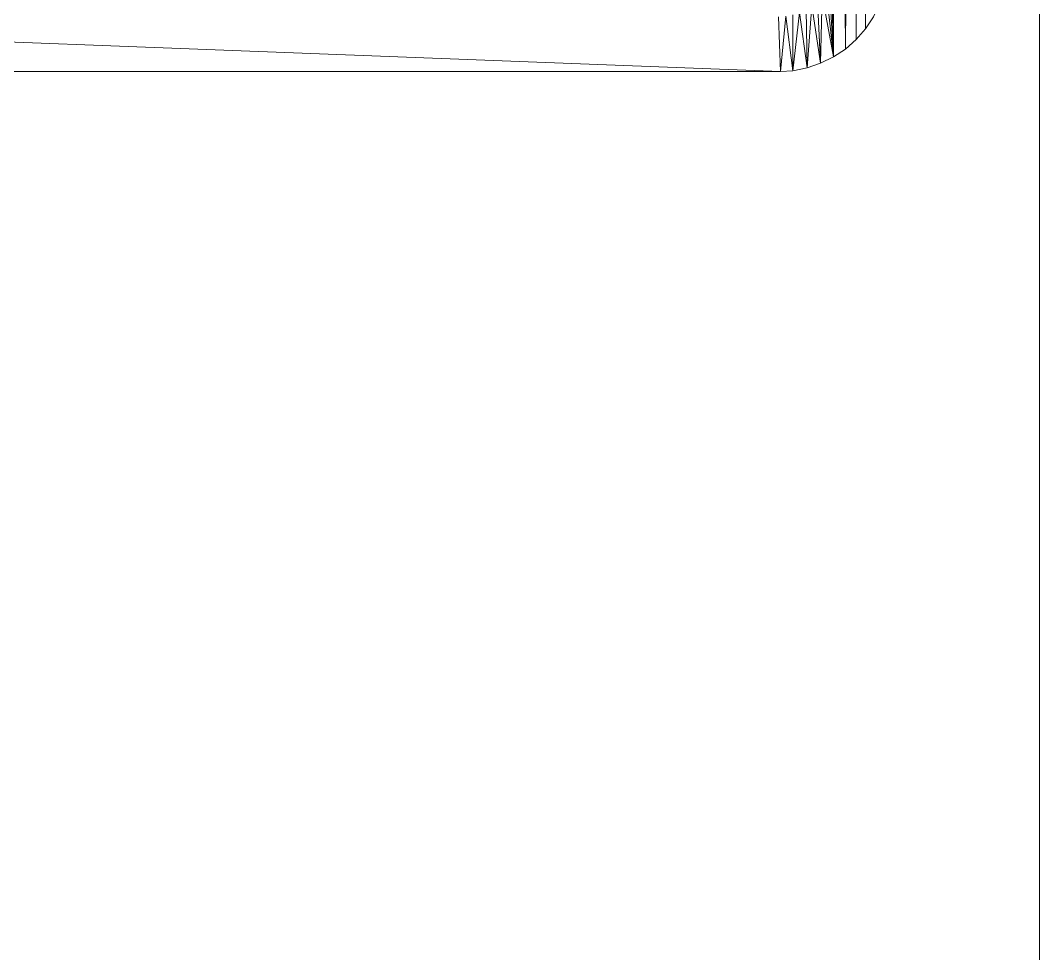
# Model space of a CAD drawing. Header units: millimetres. Extents: x -284281 to 1648660, y -821378 to -151356.
# Drawn here: x -229496.3 to -229273.1, y -271188.1 to -270983.8 of the extents above; entities that cross this region are included whole.
import ezdxf

# ---------------------------------------------------------------- set-up
doc = ezdxf.new("R2010")
doc.units = ezdxf.units.MM
doc.header["$MEASUREMENT"] = 0
doc.layers.add('Sols_ Dalles', color=7, linetype='Continuous')

# ---------------------------------------------------------------- blocks, each defined once
blk = doc.blocks.new('Forme_21_1')
at = {"color": 7, "linetype": 'Continuous', "lineweight": 20, "flags": 128}
for points in [[(196822.86, -270679.88), (196823.04, -270682.61), (196823.04, -270971.41), (196822.86, -270974.14), (196822.25, -270977.23), (196821.23, -270980.2), (196819.85, -270983.02), (196818.1, -270985.64), (196816.02, -270988), (196813.67, -270990.08), (196811.05, -270991.82), (196808.23, -270993.21), (196805.26, -270994.22), (196802.17, -270994.83), (196799.43, -270995.01), (196486.65, -270995.01)], [(196811.05, -270991.82), (196811.04, -270971.01), (196811.04, -270683.01), (196810.93, -270681.45), (196810.63, -270679.9), (196811.05, -270662.2)], [(196813.67, -270990.08), (196811.05, -270662.2)], [(196813.67, -270990.08), (196813.67, -270663.95)], [(196813.67, -270990.08), (196816.02, -270666.02)], [(196816.02, -270988), (196816.02, -270666.02)], [(196816.02, -270988), (196818.1, -270668.38)], [(196818.1, -270985.64), (196818.1, -270668.38)], [(196811.05, -270991.82), (196810.93, -270972.58), (196811.04, -270971.01)], [(196811.05, -270991.82), (196810.63, -270974.12)], [(196811.05, -270991.82), (196810.13, -270975.61)], [(196808.23, -270993.21), (196808.56, -270978.32)], [(196811.05, -270991.82), (196808.56, -270978.32)], [(196811.05, -270991.82), (196809.43, -270977.01)], [(196805.26, -270994.22), (196806.34, -270980.53)], [(196808.23, -270993.21), (196806.34, -270980.53)], [(196808.23, -270993.21), (196807.53, -270979.49)], [(196799.43, -270995.01), (196487.04, -270983.01)], [(196799.43, -270995.01), (196799.04, -270983.01)], [(196799.43, -270995.01), (196800.6, -270982.91)], [(196802.17, -270994.83), (196800.6, -270982.91)], [(196802.17, -270994.83), (196802.15, -270982.6)], [(196802.17, -270994.83), (196803.63, -270982.1)], [(196805.26, -270994.22), (196803.63, -270982.1)], [(196805.26, -270994.22), (196805.04, -270981.4)]]:
    blk.add_lwpolyline(points, dxfattribs=at)

msp = doc.modelspace()

# ---------------------------------------------------------------- linework, layer by layer
at = {"color": 9, "linetype": 'Continuous', "lineweight": 5}
msp.add_lwpolyline([(-252812.34567, -273452.05237), (-252812.34567, -273599.0311, 0.415791099), (-250801.57964, -275599.00212), (-230992.0463, -275433.43196, 0.345501612), (-229273.14053, -273660.69924), (-229273.14053, -267109.82626, 0.414213562), (-230773.14053, -265609.82626), (-235734.61761, -265609.82626), (-235734.61761, -270609.82626), (-250734.61761, -270609.82626), (-250734.61761, -265609.82626), (-250812.34567, -265609.82626, 0.380556701), (-252798.84385, -267377.82411)], format="xyb", close=True, dxfattribs=at)
at = {"color": 7, "linetype": 'Continuous', "lineweight": 20, "flags": 128}
for points in [[(-229318.27772, -270991.81787), (-229318.28972, -270971.00987), (-229318.28972, -270683.00986), (-229318.39772, -270681.44986), (-229318.69772, -270679.90186), (-229318.27772, -270662.20186)], [(-229315.66172, -270990.07787), (-229318.27772, -270662.20186)], [(-229315.66172, -270990.07787), (-229315.66172, -270663.95386)], [(-229315.66172, -270990.07787), (-229313.30972, -270666.01786)], [(-229313.30972, -270988.00187), (-229313.30972, -270666.01786)], [(-229313.30972, -270988.00187), (-229311.23372, -270668.38186)], [(-229311.23372, -270985.63787), (-229311.23372, -270668.38186)], [(-229306.46972, -270679.87786), (-229306.28972, -270682.61386), (-229306.28972, -270971.40587), (-229306.46972, -270974.14187), (-229307.08172, -270977.22587), (-229308.10172, -270980.20187), (-229309.48172, -270983.02187), (-229311.23372, -270985.63787), (-229313.30972, -270988.00187), (-229315.66172, -270990.07787), (-229318.27772, -270991.81787), (-229321.09772, -270993.20987), (-229324.07373, -270994.21787), (-229327.15773, -270994.82987), (-229329.90573, -270995.00987), (-229642.6858, -270995.00987)], [(-229318.27772, -270991.81787), (-229318.39772, -270972.58187), (-229318.28972, -270971.00987)], [(-229318.27772, -270991.81787), (-229318.69772, -270974.11787)], [(-229318.27772, -270991.81787), (-229319.20172, -270975.60587)], [(-229321.09772, -270993.20987), (-229320.77372, -270978.31787)], [(-229318.27772, -270991.81787), (-229320.77372, -270978.31787)], [(-229318.27772, -270991.81787), (-229319.89772, -270977.00987)], [(-229324.07373, -270994.21787), (-229322.99373, -270980.52587)], [(-229321.09772, -270993.20987), (-229322.99373, -270980.52587)], [(-229321.09772, -270993.20987), (-229321.80573, -270979.49387)], [(-229329.90573, -270995.00987), (-229642.2898, -270983.00987)], [(-229329.90573, -270995.00987), (-229330.28973, -270983.00987)], [(-229329.90573, -270995.00987), (-229328.72973, -270982.91387)], [(-229327.15773, -270994.82987), (-229328.72973, -270982.91387)], [(-229327.15773, -270994.82987), (-229327.18173, -270982.60187)], [(-229327.15773, -270994.82987), (-229325.70573, -270982.09787)], [(-229324.07373, -270994.21787), (-229325.70573, -270982.09787)], [(-229324.07373, -270994.21787), (-229324.28973, -270981.40187)]]:
    msp.add_lwpolyline(points, dxfattribs=at)
at = {"layer": 'Sols_ Dalles', "color": 7, "linetype": 'Continuous', "lineweight": 5, "flags": 128}
msp.add_lwpolyline([(-235734.61761, -270609.82626), (-235558.18341, -270609.82626), (-235558.18341, -267596.84192), (-235558.18341, -267563.70769), (-230558.18341, -267563.70769), (-230558.18341, -271263.70769), (-229273.14053, -271263.70769), (-229273.14053, -267609.82626), (-229273.14053, -267109.82626, 0.414213562), (-230773.14053, -265609.82626), (-235734.61761, -265609.82626)], format="xyb", close=True, dxfattribs=at)

# ---------------------------------------------------------------- block references
at = {"linetype": 'Continuous', "lineweight": 0}
msp.add_blockref('Forme_21_1', (-426129.3317, 0), dxfattribs=at)

doc.saveas('drawing.dxf')
